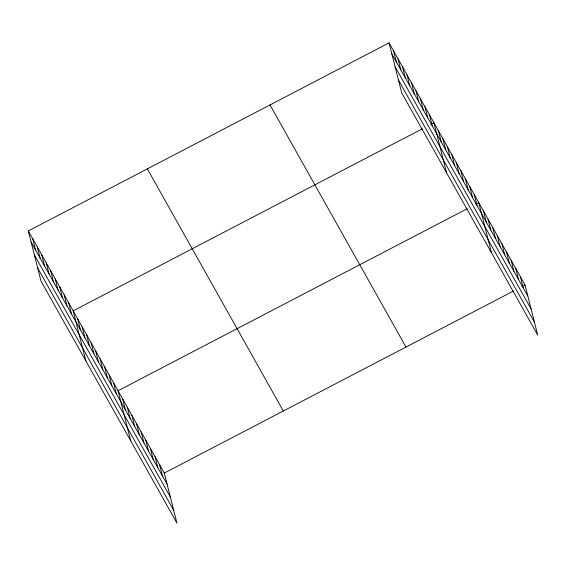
<?xml version="1.0" encoding="UTF-8"?>
<svg xmlns="http://www.w3.org/2000/svg" width="566" height="566" viewBox="0 0 566 566"><rect width="100%" height="100%" fill="white"/><g stroke="black" fill="none" stroke-linecap="round" stroke-linejoin="round"><path stroke-width="0.85" d="M28.3 230.942L164.274 473.07L176.939 523.125L40.964 281.005L28.3 230.942L389.061 42.875L525.036 284.995L537.7 335.058L401.726 92.93L389.061 42.875M422.335 128.815L73.17 310.847L85.841 360.903M430.839 124.386L433.931 122.772L446.602 172.835M467.205 208.72L118.039 390.745L130.711 440.808M475.709 204.284L478.801 202.67L491.472 252.733M164.274 473.07L513.44 291.044M521.944 286.608L525.036 284.995M391.856 53.912L527.823 296.039M395.11 66.788L531.085 308.916M398.471 80.054L534.438 322.181M270.01 104.936L405.985 347.057M147.351 168.88L283.325 411.008M31.095 241.986L167.062 484.107M34.349 254.863L170.324 496.983M37.71 268.128L173.677 510.249M520.409 276.767L523.203 287.804M515.789 268.532L518.583 279.576M511.162 260.296L513.956 271.34M506.542 252.068L509.336 263.105M501.915 243.833L504.709 254.877M497.295 235.605L500.089 246.642M492.675 227.369L495.462 238.413M488.048 219.141L490.842 230.178M483.428 210.906L486.222 221.95M474.315 194.683L477.11 205.727M469.83 186.695L472.624 197.732M465.344 178.7L468.139 189.744M460.851 170.713L463.646 181.757M456.366 162.725L459.16 173.762M451.88 154.73L454.675 165.774M447.395 146.743L450.189 157.787M442.909 138.755L445.697 149.792M438.417 130.76L441.211 141.804M429.445 114.785L432.24 125.822M424.96 106.79L427.755 117.834M420.474 98.802L423.262 109.846M415.982 90.815L418.776 101.852M411.496 82.82L414.291 93.864M407.011 74.832L409.805 85.869M402.525 66.845L405.32 77.882M398.032 58.85L400.827 69.894M393.547 50.862L396.342 61.899M159.647 464.835L162.442 475.879M155.027 456.606L157.822 467.643M150.4 448.371L153.195 459.415M145.78 440.136L148.575 451.18M141.153 431.908L143.948 442.952M136.533 423.672L139.328 434.716M131.913 415.444L134.701 426.481M127.286 407.209L130.081 418.253M122.666 398.98L125.461 410.017M113.554 382.757L116.348 393.795M109.068 374.763L111.863 385.807M104.583 366.775L107.37 377.819M100.09 358.787L102.885 369.824M95.604 350.793L98.399 361.837M91.119 342.805L93.914 353.849M86.633 334.817L89.428 345.854M82.148 326.823L84.935 337.867M77.655 318.835L80.45 329.879M68.684 302.852L71.479 313.897M64.199 294.865L66.993 305.902M59.706 286.877L62.501 297.914M55.22 278.882L58.015 289.926M50.735 270.895L53.529 281.932M46.249 262.9L49.044 273.944M41.764 254.912L44.558 265.956M37.271 246.925L40.066 257.962M32.786 238.93L35.58 249.974"/></g></svg>
